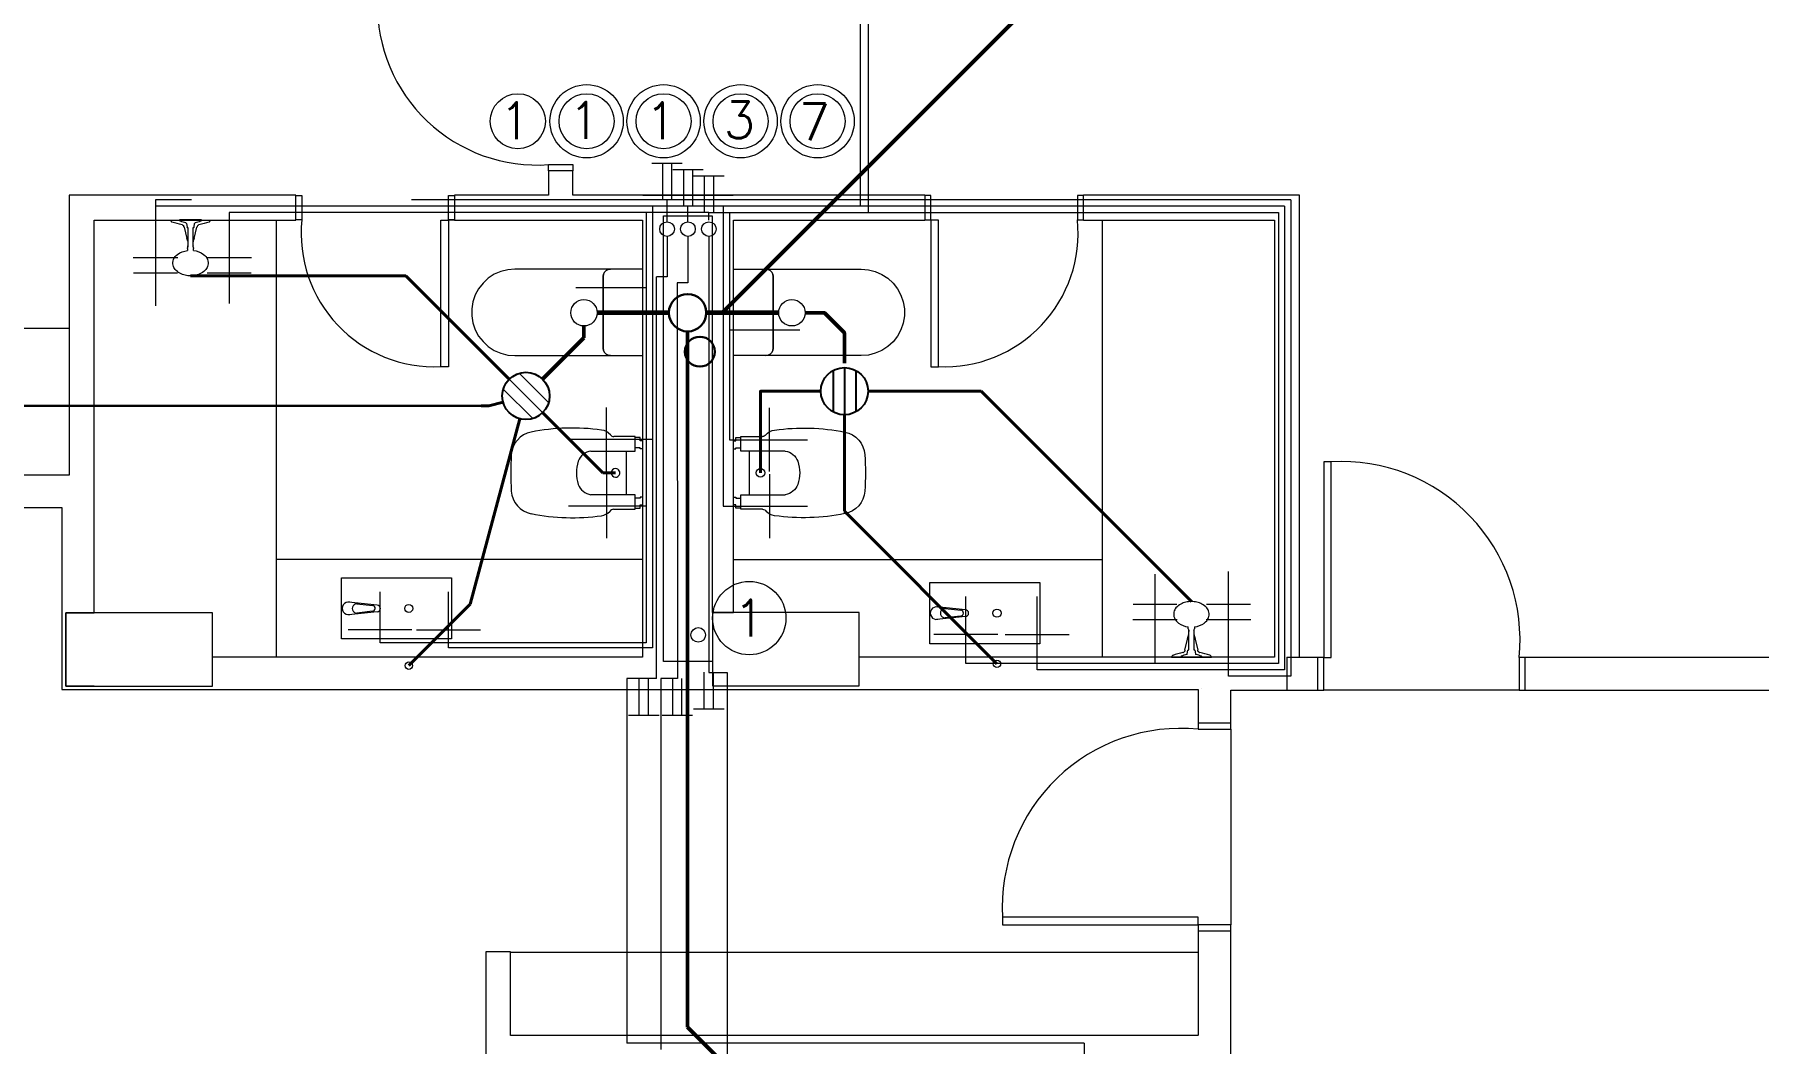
# Model space of a CAD drawing. Header units: millimetres. Extents: x 539 to 842, y -453 to -96.
# Drawn here: x 740.69 to 747.74, y -291.93 to -287.8 of the extents above; entities that cross this region are included whole.
import ezdxf
from ezdxf.enums import TextEntityAlignment as Align

# ---------------------------------------------------------------- set-up
doc = ezdxf.new("R2010")
doc.units = ezdxf.units.MM
doc.header["$LTSCALE"] = 0.1
doc.linetypes.add('ACAD_ISO02W100', pattern=[15, 12, -3])
doc.linetypes.add('CONTINUA', pattern=[0])
doc.layers.get('0').update_dxf_attribs({"lineweight": 5})
for name, color, linetype, lineweight in [('00-Agua Caliente', 1, 'Continuous', 20), ('00-Agua Fria', 5, 'ACAD_ISO02W100', 20), ('00-Texto AC', 7, 'Continuous', 18), ('00-Texto AF', 7, 'Continuous', 18), ('A-DETL-GENF', 7, 'Continuous', 5), ('MUEBLES', 250, 'Continuous', 5), ('P-SANR-FIXT', 7, 'Continuous', 5)]:
    doc.layers.add(name, color=color, linetype=linetype, lineweight=lineweight)
for name, color, linetype in [('00-Pluvial', 40, 'Continuous'), ('00-Secundario', 24, 'Continuous'), ('00-Ventilacion', 3, 'Continuous'), ('Secundario', 24, 'Continuous'), ('Textos', 7, 'Continuous')]:
    doc.layers.add(name, color=color, linetype=linetype)
doc.layers.add('00-Primario', color=7, linetype='Continuous', true_color=0xff2400)
doc.styles.add('Romans', font='romans.shx')

# ---------------------------------------------------------------- blocks, each defined once
blk = doc.blocks.new('LLP')
at = {"layer": '00-Agua Fria', "color": 0, "linetype": 'Continuous', "lineweight": 20}
for p, q in [((-1, 2.4), (1, 2.4)), ((-0.3, 2.4), (-0.3, 0)), ((0.3, 2.4), (0.3, 0))]:
    blk.add_line(p, q, dxfattribs=at)
blk = doc.blocks.new('Shower-Valve_Trim-KOHLER-Alteo-K-TS45106 - 2_5 GPM_ 2BZ-Oil-Rubed Nickel-V9-2-TORRE-ARQ- PB _-2_14_')
at = {"color": 8}
for p, q in [((4.3416, 6.4003), (4.3522, 6.4435)), ((4.3522, 6.4435), (4.3551, 6.4414)), ((4.3611, 6.4796), (4.3663, 6.4756)), ((4.3311, 6.3571), (4.3416, 6.4003)), ((4.3346, 6.3575), (4.3311, 6.3571)), ((4.367, 6.3792), (4.3521, 6.3806)), ((4.36, 6.4129), (4.3738, 6.4072)), ((4.411, 6.3673), (4.3642, 6.3675)), ((4.3688, 6.383), (4.368, 6.38)), ((4.4476, 6.3637), (4.3688, 6.383)), ((4.3744, 6.4061), (4.3737, 6.4031)), ((4.3737, 6.4031), (4.4525, 6.3838)), ((4.3768, 6.4189), (4.4184, 6.3975)), ((4.4123, 6.3677), (4.4126, 6.369)), ((4.419, 6.3952), (4.4193, 6.3965)), ((4.46, 6.3584), (4.4521, 6.3603)), ((4.4581, 6.3847), (4.466, 6.3828)), ((4.3287, 6.3221), (4.3222, 6.3209))]:
    blk.add_line(p, q, dxfattribs=at)
for centre, radius, start, end in [((4.3533, 6.4388), 0.00318, 6.89673, 54.99976), ((4.1344, 6.4123), 0.2237, 0.87148, 6.89673), ((4.3633, 6.4717), 0.00488, 3.25124, 51.85776), ((3.6273, 6.4299), 0.742, 359.93192, 3.25124), ((4.3842, 6.429), 0.0149, 179.93192, 192.57056), ((4.3766, 6.4273), 0.00706, 192.57056, 234.9792), ((4.5218, 6.383), 0.0469, 98.14028, 131.09011), ((4.5208, 6.3899), 0.0399, 63.17455, 98.14028), ((4.5204, 6.3891), 0.0408, 36.26017, 63.17455), ((3.6943, 6.7037), 0.742, 329.25124, 332.57056), ((4.3342, 6.3607), 0.00318, 277.50273, 325.60576), ((4.1522, 6.4853), 0.2237, 325.60576, 331.63101), ((4.3518, 6.3775), 0.00308, 84.79907, 151.63101), ((4.3662, 6.3551), 0.0149, 139.93192, 152.57056), ((4.3601, 6.3601), 0.00706, 97.52328, 139.93192), ((4.3611, 6.4158), 0.00308, 180.87148, 247.70342), ((4.3591, 6.3678), 0.000695, 277.52328, 356.27299), ((4.3603, 6.3677), 0.000526, 67.97398, 174.18146), ((4.3642, 6.3773), 0.00985, 247.97398, 269.79628), ((4.3671, 6.3802), 0.000995, 264.79907, 346.25124), ((4.3721, 6.421), 0.000695, 336.2295, 54.9792), ((4.3733, 6.4205), 0.000526, 158.32103, 264.52851), ((4.3723, 6.4102), 0.00985, 62.70621, 84.52851), ((4.3734, 6.4063), 0.000995, 346.25124, 67.70342), ((4.411, 6.3681), 0.000762, 270.10196, 0.78918), ((4.4127, 6.3681), 0.000925, 95.99199, 180.78918), ((4.4128, 6.3676), 0.000513, 166.25124, 262.7617), ((4.4315, 6.0165), 0.3511, 89.94621, 93.06876), ((4.418, 6.3968), 0.000762, 331.71331, 62.40053), ((4.4195, 6.396), 0.000925, 151.71331, 236.5105), ((4.4198, 6.3964), 0.000513, 69.74079, 166.25124), ((4.5985, 6.6992), 0.3511, 239.43373, 242.55628), ((4.4505, 6.3738), 0.0125, 223.48534, 233.5491), ((4.4442, 6.3652), 0.00187, 233.5491, 279.64306), ((4.4504, 6.3734), 0.0125, 98.95338, 109.01715), ((4.4538, 6.3672), 0.00706, 209.18705, 256.25124), ((4.4488, 6.384), 0.00187, 52.85943, 98.95338), ((4.4225, 6.3692), 0.0319, 28.28366, 30.72004), ((4.4564, 6.3779), 0.00706, 76.25124, 123.31544), ((4.5499, 6.3483), 0.0905, 173.62859, 201.41237), ((4.5504, 6.3502), 0.0905, 131.09011, 158.87389), ((4.5007, 6.3747), 0.0652, 13.91273, 36.26017), ((4.4667, 6.3697), 0.0998, 346.25124, 359.22074), ((4.4796, 6.3695), 0.0869, 359.22074, 13.91273), ((4.3278, 6.3269), 0.00488, 280.64472, 329.25124), ((4.5094, 6.3324), 0.0469, 201.41237, 234.3622), ((4.5053, 6.3267), 0.0399, 234.3622, 269.32793), ((4.5053, 6.3276), 0.0408, 269.32793, 296.24232), ((4.4945, 6.3495), 0.0652, 296.24232, 318.58976), ((4.4782, 6.3639), 0.0869, 318.58976, 333.28175), ((4.4667, 6.3697), 0.0998, 333.28175, 346.25124)]:
    blk.add_arc(centre, radius, start, end, dxfattribs=at)
blk = doc.blocks.new('Sanitary_Toilets_Ceramica-Catalano_Zero-70-One-Piece-Close-Coupled-Syphonic - Default-V1-2-TORRE-ARQ- PB _-2_14_')
at = {"layer": 'A-DETL-GENF', "color": 8}
for p, q in [((0.0444, 0.177), (0.0015, 0.177)), ((0.0887, 0.177), (0.0444, 0.177)), ((0.1331, 0.177), (0.0887, 0.177)), ((0.1331, 0.177), (0.1423, 0.1755)), ((0.524, 0.177), (0.1331, 0.177)), ((0.1423, 0.1755), (0.1331, 0.177)), ((0.1423, 0.1755), (0.1507, 0.1713)), ((0.1507, 0.1713), (0.1423, 0.1755)), ((0.1507, 0.1713), (0.1573, 0.1646)), ((0.1573, 0.1646), (0.1507, 0.1713)), ((0.1573, 0.1646), (0.1616, 0.1563)), ((0.1616, 0.1563), (0.1573, 0.1646)), ((0.1616, 0.1563), (0.1631, 0.147)), ((0.1631, 0.147), (0.1616, 0.1563)), ((0.1631, 0.147), (0.1631, -0.147)), ((0.1631, 0.098), (0.1631, 0.147)), ((0.5531, 0.1746), (0.524, 0.177)), ((0.5815, 0.1674), (0.5531, 0.1746)), ((0.6082, 0.1557), (0.5815, 0.1674)), ((0.6327, 0.1397), (0.6082, 0.1557)), ((0.1631, 0.049), (0.1631, 0.098)), ((0.6542, 0.1199), (0.6327, 0.1397)), ((0.6722, 0.0968), (0.6542, 0.1199)), ((0.6861, 0.0711), (0.6722, 0.0968)), ((0.6956, 0.0435), (0.6861, 0.0711)), ((0.1631, 0), (0.1631, 0.049)), ((0.7004, 0.0146), (0.6956, 0.0435)), ((0.7004, -0.0146), (0.7004, 0.0146)), ((0.1631, -0.049), (0.1631, 0)), ((0.1631, -0.098), (0.1631, -0.049)), ((0.6861, -0.0711), (0.6956, -0.0435)), ((0.6956, -0.0435), (0.7004, -0.0146)), ((0.1631, -0.147), (0.1631, -0.098)), ((0.6082, -0.1557), (0.6327, -0.1397)), ((0.6327, -0.1397), (0.6542, -0.1199)), ((0.6542, -0.1199), (0.6722, -0.0968)), ((0.6722, -0.0968), (0.6861, -0.0711)), ((0.0015, -0.177), (0.0444, -0.177)), ((0.0444, -0.177), (0.0887, -0.177)), ((0.0887, -0.177), (0.1331, -0.177)), ((0.1423, -0.1755), (0.1331, -0.177)), ((0.1331, -0.177), (0.1423, -0.1755)), ((0.1331, -0.177), (0.524, -0.177)), ((0.1507, -0.1713), (0.1423, -0.1755)), ((0.1423, -0.1755), (0.1507, -0.1713)), ((0.1573, -0.1646), (0.1507, -0.1713)), ((0.1507, -0.1713), (0.1573, -0.1646)), ((0.1616, -0.1563), (0.1573, -0.1646)), ((0.1573, -0.1646), (0.1616, -0.1563)), ((0.1631, -0.147), (0.1616, -0.1563)), ((0.1616, -0.1563), (0.1631, -0.147)), ((0.524, -0.177), (0.5531, -0.1746)), ((0.5531, -0.1746), (0.5815, -0.1674)), ((0.5815, -0.1674), (0.6082, -0.1557))]:
    blk.add_line(p, q, dxfattribs=at)
blk = doc.blocks.new('Vitreous china bidet _ Debba _ Roca _ 355994xx0 - White - Debba- Roca-2705266-2-TORRE-ARQ- PB _-2_14_')
at = {"layer": 'P-SANR-FIXT', "color": 8}
for p, q in [((0.0357, 0.0802), (0.0357, 0.2622)), ((0.2143, 0.2622), (0.2143, 0.0802)), ((-0.0236, 0.1689), (-0.0236, 0.0802)), ((0.2736, 0.0802), (0.2738, 0.1687)), ((-0.0236, 0.0802), (-0.0194, 0.0802)), ((-0.0194, 0.0802), (-0.0194, 0.0596)), ((-0.0194, 0.0802), (0.0221, 0.0802)), ((0.0221, 0.0802), (0.0357, 0.0802)), ((0.0221, 0.0596), (0.0221, 0.0802)), ((0.0357, 0.1159), (0.2143, 0.1159)), ((0.2143, 0.0802), (0.2279, 0.0802)), ((0.2279, 0.0802), (0.2694, 0.0802)), ((0.2279, 0.0596), (0.2279, 0.0802)), ((0.2694, 0.0596), (0.2694, 0.0802)), ((0.2694, 0.0802), (0.2736, 0.0802)), ((-0.0194, 0.0596), (-0.006, 0.0596)), ((-0.006, 0.0596), (-0.006, 0.0508)), ((0.026, 0.0596), (0.0221, 0.0596)), ((0.026, 0.0508), (0.026, 0.0596)), ((0.224, 0.0596), (0.2279, 0.0596)), ((0.224, 0.0508), (0.224, 0.0596)), ((0.256, 0.0508), (0.256, 0.0596)), ((0.256, 0.0596), (0.2694, 0.0596))]:
    blk.add_line(p, q, dxfattribs=at)
for centre, radius, start, end in [((0.0575, 0.4868), 0.1013, 93.86915, 168.75559), ((0.125, -0.5106), 1.1009, 86.13085, 93.86915), ((0.1925, 0.4868), 0.1013, 11.24441, 86.13085), ((0.8089, 0.3374), 0.8673, 168.75559, 187.87391), ((-0.5589, 0.3374), 0.8673, 352.12609, 11.24441), ((0.1, 0.2529), 0.0649, 110.16908, 171.83092), ((0.1293, 0.1353), 0.1859, 91.32885, 106.15101), ((0.1207, 0.1353), 0.1859, 73.84899, 88.67115), ((0.15, 0.2529), 0.0649, 8.16908, 69.83092), ((0.0086, 0.2267), 0.0594, 187.87391, 225.1331), ((0.2414, 0.2267), 0.0594, 311.25476, 352.12609), ((-0.0411, 0.1689), 0.0175, 0, 63.70008), ((0.125, 0.1608), 0.0175, 0, 180), ((0.125, 0.1608), 0.0175, 180, 0), ((0.2904, 0.1686), 0.0167, 126.27151, 179.72849)]:
    blk.add_arc(centre, radius, start, end, dxfattribs=at)
blk = doc.blocks.new('Bacha 45x25cm')
at = {"layer": 'MUEBLES', "color": 8}
for p, q in [((0.1116, 0.1456), (0.0994, 0.0278)), ((0.1384, 0.1456), (0.1506, 0.0278)), ((0.1062, 0.0625), (0.1134, 0.1271)), ((0.1367, 0.1258), (0.1438, 0.0625))]:
    blk.add_line(p, q, dxfattribs=at)
blk.add_lwpolyline([(0, 0.45), (0.25, 0.45), (0.25, 0), (0, 0)], close=True, dxfattribs=at)
blk.add_circle((0.125, 0.275), 0.0166, dxfattribs=at)
for centre, radius, start, end in [((0.125, 0.1456), 0.0134, 0, 180), ((0.125, 0.1258), 0.0117, 360, 173.64144), ((0.125, 0.0278), 0.0256, 168.17214, 11.82786), ((0.125, 0.0625), 0.0188, 167.28289, 12.84679)]:
    blk.add_arc(centre, radius, start, end, dxfattribs=at)
blk = doc.blocks.new('Shower-Valve_Trim-KOHLER-Alteo-K-TS45106 - 2_5 GPM_ 2BZ-Oil-Rubed Nickel-V13-2-TORRE-ARQ- PB _-2_14_')
at = {"layer": 'P-SANR-FIXT'}
for p, q in [((1.611, -12.1876), (1.6021, -12.2238)), ((1.6045, -12.1888), (1.611, -12.1876)), ((1.4751, -12.2514), (1.4672, -12.2495)), ((1.4732, -12.2251), (1.4811, -12.227)), ((1.5595, -12.2698), (1.4807, -12.2505)), ((1.4856, -12.2304), (1.5644, -12.2497)), ((1.5142, -12.2619), (1.5139, -12.2632)), ((1.5564, -12.2856), (1.5148, -12.2642)), ((1.5209, -12.2345), (1.5206, -12.2357)), ((1.5222, -12.234), (1.569, -12.2342)), ((1.5588, -12.2728), (1.5595, -12.2698)), ((1.5732, -12.2796), (1.5594, -12.2739)), ((1.5644, -12.2497), (1.5652, -12.2467)), ((1.5662, -12.2459), (1.5811, -12.2473)), ((1.5916, -12.267), (1.581, -12.3102)), ((1.6021, -12.2238), (1.5916, -12.267)), ((1.5986, -12.2243), (1.6021, -12.2238)), ((1.5722, -12.3464), (1.5669, -12.3423)), ((1.581, -12.3102), (1.5722, -12.3464)), ((1.581, -12.3102), (1.5781, -12.3081))]:
    blk.add_line(p, q, dxfattribs=at)
for centre, radius, start, end in [((1.4664, -12.2364), 0.0998, 153.28874, 166.25824), ((1.455, -12.2306), 0.0869, 138.59676, 153.28874), ((1.4387, -12.2162), 0.0652, 116.24931, 138.59676), ((1.4279, -12.1943), 0.0408, 89.33493, 116.24931), ((1.4279, -12.1935), 0.0399, 54.3692, 89.33493), ((1.4238, -12.1991), 0.0469, 21.41937, 54.3692), ((1.3832, -12.215), 0.0905, 353.63559, 21.41937), ((2.2389, -12.5704), 0.742, 149.25824, 152.57756), ((1.6054, -12.1936), 0.00488, 100.65172, 149.25824), ((1.4664, -12.2364), 0.0998, 166.25824, 179.22773), ((1.4536, -12.2362), 0.0869, 179.22773, 193.91972), ((1.4325, -12.2414), 0.0652, 193.91972, 216.26716), ((1.3828, -12.2169), 0.0905, 311.09711, 338.88089), ((1.4768, -12.2446), 0.00706, 256.25824, 303.32243), ((1.4794, -12.2339), 0.00706, 29.19404, 76.25824), ((1.5107, -12.2359), 0.0319, 208.29066, 210.72704), ((1.4844, -12.2507), 0.00187, 232.86642, 278.96038), ((1.4827, -12.2402), 0.0125, 278.96038, 289.02414), ((1.489, -12.232), 0.00187, 53.5561, 99.65005), ((1.4826, -12.2405), 0.0125, 43.49233, 53.5561), ((1.3347, -12.566), 0.3511, 59.44073, 62.56327), ((1.5017, -11.8832), 0.3511, 269.9532, 273.07575), ((1.5134, -12.2631), 0.000513, 249.74778, 346.25824), ((1.5137, -12.2627), 0.000925, 331.7203, 56.51749), ((1.5152, -12.2635), 0.000762, 151.7203, 242.40752), ((1.5204, -12.2343), 0.000513, 346.25824, 82.76869), ((1.5205, -12.2348), 0.000925, 275.99899, 0.79617), ((1.5222, -12.2348), 0.000762, 90.10895, 180.79617), ((1.5598, -12.273), 0.000995, 166.25824, 247.71042), ((1.5661, -12.2469), 0.000995, 84.80606, 166.25824), ((1.569, -12.244), 0.00985, 67.98097, 89.80327), ((1.5728, -12.2344), 0.000526, 247.98097, 354.18845), ((1.5741, -12.2345), 0.000695, 97.53028, 176.27998), ((1.573, -12.2268), 0.00706, 277.53028, 319.93892), ((1.567, -12.2218), 0.0149, 319.93892, 332.57756), ((1.5814, -12.2442), 0.00308, 264.80606, 331.63801), ((1.781, -12.352), 0.2237, 145.61276, 151.63801), ((1.599, -12.2274), 0.00318, 97.50972, 145.61276), ((1.4128, -12.2559), 0.0408, 216.26716, 243.18155), ((1.4124, -12.2567), 0.0399, 243.18155, 278.14728), ((1.4114, -12.2497), 0.0469, 278.14728, 311.09711), ((1.5609, -12.2769), 0.00985, 242.71321, 264.5355), ((1.5599, -12.2872), 0.000526, 338.32802, 84.5355), ((1.5611, -12.2877), 0.000695, 156.23649, 234.9862), ((1.5566, -12.294), 0.00706, 12.57756, 54.9862), ((1.549, -12.2957), 0.0149, 359.93892, 12.57756), ((2.3059, -12.2966), 0.742, 179.93892, 183.25824), ((1.5699, -12.3384), 0.00488, 183.25824, 231.86476), ((1.5721, -12.2825), 0.00308, 0.87847, 67.71042), ((1.7988, -12.279), 0.2237, 180.87847, 186.90372), ((1.5799, -12.3055), 0.00318, 186.90372, 235.00676)]:
    blk.add_arc(centre, radius, start, end, dxfattribs=at)
blk = doc.blocks.new('Shower-Valve_Trim-KOHLER-Alteo-K-TS45106 - 2_5 GPM_ 2BZ-Oil-Rubed Nickel-V14-2-TORRE-ARQ- PB _-2_14_')
at = {"color": 8}
for p, q in [((1.611, -12.1876), (1.6021, -12.2238)), ((1.6045, -12.1888), (1.611, -12.1876)), ((1.4751, -12.2514), (1.4672, -12.2495)), ((1.4732, -12.2251), (1.4811, -12.227)), ((1.5595, -12.2698), (1.4807, -12.2505)), ((1.4856, -12.2304), (1.5644, -12.2497)), ((1.5142, -12.2619), (1.5139, -12.2632)), ((1.5564, -12.2856), (1.5148, -12.2642)), ((1.5209, -12.2345), (1.5206, -12.2357)), ((1.5222, -12.234), (1.569, -12.2342)), ((1.5588, -12.2728), (1.5595, -12.2698)), ((1.5732, -12.2796), (1.5594, -12.2739)), ((1.5644, -12.2497), (1.5652, -12.2467)), ((1.5662, -12.2459), (1.5811, -12.2473)), ((1.5916, -12.267), (1.581, -12.3102)), ((1.6021, -12.2238), (1.5916, -12.267)), ((1.5986, -12.2243), (1.6021, -12.2238)), ((1.5722, -12.3464), (1.5669, -12.3423)), ((1.581, -12.3102), (1.5722, -12.3464)), ((1.581, -12.3102), (1.5781, -12.3081))]:
    blk.add_line(p, q, dxfattribs=at)
for centre, radius, start, end in [((1.4664, -12.2364), 0.0998, 153.28874, 166.25824), ((1.455, -12.2306), 0.0869, 138.59676, 153.28874), ((1.4387, -12.2162), 0.0652, 116.24931, 138.59676), ((1.4279, -12.1943), 0.0408, 89.33493, 116.24931), ((1.4279, -12.1935), 0.0399, 54.3692, 89.33493), ((1.4238, -12.1991), 0.0469, 21.41937, 54.3692), ((1.3832, -12.215), 0.0905, 353.63559, 21.41937), ((2.2389, -12.5704), 0.742, 149.25824, 152.57756), ((1.6054, -12.1936), 0.00488, 100.65172, 149.25824), ((1.4664, -12.2364), 0.0998, 166.25824, 179.22773), ((1.4536, -12.2362), 0.0869, 179.22773, 193.91972), ((1.4325, -12.2414), 0.0652, 193.91972, 216.26716), ((1.3828, -12.2169), 0.0905, 311.09711, 338.88089), ((1.4768, -12.2446), 0.00706, 256.25824, 303.32243), ((1.4794, -12.2339), 0.00706, 29.19404, 76.25824), ((1.5107, -12.2359), 0.0319, 208.29066, 210.72704), ((1.4844, -12.2507), 0.00187, 232.86642, 278.96038), ((1.4827, -12.2402), 0.0125, 278.96038, 289.02414), ((1.489, -12.232), 0.00187, 53.5561, 99.65005), ((1.4826, -12.2405), 0.0125, 43.49233, 53.5561), ((1.3347, -12.566), 0.3511, 59.44073, 62.56327), ((1.5017, -11.8832), 0.3511, 269.9532, 273.07575), ((1.5134, -12.2631), 0.000513, 249.74778, 346.25824), ((1.5137, -12.2627), 0.000925, 331.7203, 56.51749), ((1.5152, -12.2635), 0.000762, 151.7203, 242.40752), ((1.5204, -12.2343), 0.000513, 346.25824, 82.76869), ((1.5205, -12.2348), 0.000925, 275.99899, 0.79617), ((1.5222, -12.2348), 0.000762, 90.10895, 180.79617), ((1.5598, -12.273), 0.000995, 166.25824, 247.71042), ((1.5661, -12.2469), 0.000995, 84.80606, 166.25824), ((1.569, -12.244), 0.00985, 67.98097, 89.80327), ((1.5728, -12.2344), 0.000526, 247.98097, 354.18845), ((1.5741, -12.2345), 0.000695, 97.53028, 176.27998), ((1.573, -12.2268), 0.00706, 277.53028, 319.93892), ((1.567, -12.2218), 0.0149, 319.93892, 332.57756), ((1.5814, -12.2442), 0.00308, 264.80606, 331.63801), ((1.781, -12.352), 0.2237, 145.61276, 151.63801), ((1.599, -12.2274), 0.00318, 97.50972, 145.61276), ((1.4128, -12.2559), 0.0408, 216.26716, 243.18155), ((1.4124, -12.2567), 0.0399, 243.18155, 278.14728), ((1.4114, -12.2497), 0.0469, 278.14728, 311.09711), ((1.5609, -12.2769), 0.00985, 242.71321, 264.5355), ((1.5599, -12.2872), 0.000526, 338.32802, 84.5355), ((1.5611, -12.2877), 0.000695, 156.23649, 234.9862), ((1.5566, -12.294), 0.00706, 12.57756, 54.9862), ((1.549, -12.2957), 0.0149, 359.93892, 12.57756), ((2.3059, -12.2966), 0.742, 179.93892, 183.25824), ((1.5699, -12.3384), 0.00488, 183.25824, 231.86476), ((1.5721, -12.2825), 0.00308, 0.87847, 67.71042), ((1.7988, -12.279), 0.2237, 180.87847, 186.90372), ((1.5799, -12.3055), 0.00318, 186.90372, 235.00676)]:
    blk.add_arc(centre, radius, start, end, dxfattribs=at)
blk = doc.blocks.new('2-2P F')
at = {"color": 8, "lineweight": 18}
for p, q in [((742.7909, -288.3359), (742.8909, -288.3359)), ((742.7909, -288.3609), (742.7909, -288.3359)), ((742.8909, -288.3359), (742.8909, -288.3609)), ((742.7909, -288.3609), (742.7909, -288.4609)), ((742.8909, -288.3609), (742.7909, -288.3609)), ((742.8909, -288.4609), (742.8909, -288.3609)), ((740.8292, -288.4609), (740.8292, -289.606)), ((741.7559, -288.4609), (740.8292, -288.4609)), ((741.7559, -288.4616), (741.7809, -288.4616)), ((741.7559, -288.5616), (741.7559, -288.4616)), ((741.7809, -288.4616), (741.7809, -288.5616)), ((742.3809, -288.4616), (742.4059, -288.4616)), ((742.3809, -288.5616), (742.3809, -288.4616)), ((742.7909, -288.4609), (742.4059, -288.4609)), ((742.4059, -288.4616), (742.4059, -288.5616)), ((744.3307, -288.4609), (742.8909, -288.4609)), ((743.1755, -288.4609), (743.1755, -288.4624)), ((743.1785, -288.4609), (743.1785, -288.4634)), ((743.5447, -288.4624), (743.1785, -288.4624)), ((743.5447, -288.4634), (743.5447, -288.4609)), ((743.5477, -288.4624), (743.5477, -288.4609)), ((744.3557, -288.4616), (744.3307, -288.4616)), ((744.3307, -288.4616), (744.3307, -288.5616)), ((744.3557, -288.5616), (744.3557, -288.4616)), ((744.9807, -288.4616), (744.9557, -288.4616)), ((744.9557, -288.4616), (744.9557, -288.5616)), ((745.8641, -288.4609), (744.9807, -288.4609)), ((744.9807, -288.5616), (744.9807, -288.4616)), ((745.8641, -290.3514), (745.8641, -288.4609)), ((743.262, -290.3679), (743.262, -288.5459)), ((743.262, -288.5459), (743.4612, -288.5459)), ((743.4612, -288.5459), (743.4612, -290.1676)), ((740.9307, -290.169), (740.9307, -288.5624)), ((740.9307, -288.5624), (741.7559, -288.5624)), ((741.7809, -288.5616), (741.7559, -288.5616)), ((742.3494, -288.5624), (742.3809, -288.5624)), ((742.3494, -289.1624), (742.3494, -288.5624)), ((742.4059, -288.5616), (742.3809, -288.5616)), ((742.4059, -288.5624), (742.3809, -288.5624)), ((742.3809, -288.5624), (742.3809, -289.1624)), ((742.4059, -288.5624), (743.1755, -288.5624)), ((743.1755, -288.5624), (743.1755, -290.3514)), ((743.5477, -290.1676), (743.5477, -288.5624)), ((743.5477, -288.5624), (744.3307, -288.5624)), ((744.3307, -288.5616), (744.3557, -288.5616)), ((744.3557, -288.5624), (744.3307, -288.5624)), ((744.3557, -288.5624), (744.3557, -289.1624)), ((744.3872, -288.5624), (744.3557, -288.5624)), ((744.3872, -289.1624), (744.3872, -288.5624)), ((744.9557, -288.5616), (744.9807, -288.5616)), ((744.9807, -288.5624), (745.7626, -288.5624)), ((745.7626, -288.5624), (745.7626, -290.3514)), ((740.8292, -289.006), (736.9499, -289.006)), ((742.3809, -289.1624), (742.3494, -289.1624)), ((744.3557, -289.1624), (744.3872, -289.1624)), ((740.8292, -289.606), (736.9499, -289.606)), ((745.9948, -289.5519), (745.9641, -289.5519)), ((745.9641, -289.5519), (745.9641, -290.3519)), ((745.9948, -290.3519), (745.9948, -289.5519)), ((736.9499, -289.738), (740.7992, -289.738)), ((740.7992, -289.738), (740.7992, -290.4829)), ((740.9142, -290.169), (740.815, -290.169)), ((740.815, -290.169), (740.815, -290.469)), ((740.815, -290.469), (740.815, -290.169)), ((740.815, -290.169), (740.9307, -290.169)), ((740.9267, -290.169), (740.9142, -290.169)), ((740.9277, -290.169), (740.9267, -290.169)), ((740.9307, -290.169), (740.9277, -290.169)), ((741.415, -290.169), (740.9307, -290.169)), ((741.415, -290.469), (741.415, -290.169)), ((743.4612, -290.1676), (743.5477, -290.1676)), ((744.062, -290.1684), (743.462, -290.1684)), ((743.462, -290.1684), (743.462, -290.4684)), ((744.062, -290.4684), (744.062, -290.1684)), ((743.1755, -290.3514), (741.4142, -290.3514)), ((743.462, -290.3679), (743.262, -290.3679)), ((745.7626, -290.3514), (744.0612, -290.3514)), ((745.9391, -290.3519), (745.8134, -290.3519)), ((745.8149, -290.4854), (745.8149, -290.3514)), ((745.8149, -290.3514), (745.8641, -290.3514)), ((745.9641, -290.3518), (745.9391, -290.3518)), ((745.9391, -290.3518), (745.9391, -290.4854)), ((745.9641, -290.4854), (745.9641, -290.3518)), ((745.9641, -290.3519), (745.9948, -290.3519)), ((746.7891, -290.3518), (746.7641, -290.3518)), ((746.7641, -290.3518), (746.7641, -290.4854)), ((746.7891, -290.4854), (746.7891, -290.3518)), ((748.2379, -290.3519), (746.7891, -290.3519)), ((740.7992, -290.4829), (744.0612, -290.4829)), ((740.815, -290.469), (740.9142, -290.469)), ((740.9307, -290.469), (740.815, -290.469)), ((740.9142, -290.469), (740.9267, -290.469)), ((740.9267, -290.469), (740.9277, -290.469)), ((740.9277, -290.469), (740.9307, -290.469)), ((740.9307, -290.469), (741.415, -290.469)), ((743.462, -290.4684), (744.062, -290.4684)), ((744.0612, -290.4829), (745.4496, -290.4829)), ((745.4496, -290.4829), (745.4496, -290.6204)), ((745.4646, -290.4804), (745.4656, -290.4804)), ((745.5831, -290.6204), (745.5831, -290.4854)), ((745.5831, -290.4854), (745.9391, -290.4854)), ((745.9391, -290.4854), (745.9641, -290.4854)), ((746.7641, -290.4854), (745.9641, -290.4854)), ((746.7641, -290.4854), (746.7891, -290.4854)), ((746.7891, -290.4854), (752.4661, -290.4854)), ((745.5832, -290.6204), (745.4496, -290.6204)), ((745.4496, -290.6204), (745.4496, -290.6454)), ((745.4496, -290.6454), (745.5832, -290.6454)), ((745.5831, -290.6454), (745.5831, -291.4454)), ((745.5832, -290.6454), (745.5832, -290.6204)), ((745.4496, -291.4147), (744.6496, -291.4147)), ((744.6496, -291.4147), (744.6496, -291.4454)), ((744.6496, -291.4454), (745.4496, -291.4454)), ((745.4496, -291.4454), (745.4496, -291.4147)), ((745.5832, -291.4454), (745.4496, -291.4454)), ((745.4496, -291.4454), (745.4496, -291.4704)), ((745.5832, -291.4704), (745.5832, -291.4454)), ((745.4496, -291.4704), (745.4496, -291.8986)), ((745.4496, -291.4704), (745.5832, -291.4704)), ((745.5831, -292.5165), (745.5831, -291.4704)), ((742.5348, -291.5556), (742.5348, -292.7598)), ((742.6348, -291.5556), (742.5348, -291.5556)), ((742.6348, -291.8986), (742.6348, -291.5556)), ((742.6348, -291.5571), (745.4496, -291.5571)), ((742.5363, -291.8986), (742.5348, -291.8986)), ((742.5373, -291.9001), (742.5348, -291.9001)), ((745.4491, -291.8986), (742.6348, -291.8986))]:
    blk.add_line(p, q, dxfattribs=at)
at = {"color": 8, "lineweight": 5}
for p, q in [((741.6755, -288.5623), (741.6754, -290.3513)), ((745.0568, -288.5625), (745.0567, -290.351)), ((743.1754, -289.9509), (741.6754, -289.9508)), ((743.5484, -289.9509), (745.0567, -289.951))]:
    blk.add_line(p, q, dxfattribs=at)
at = {"color": 8, "lineweight": 18}
for centre, radius, start, end in [((742.7442, -287.6841), 0.6534, 178.83598, 274.10162), ((742.3246, -288.6165), 0.5464, 174.31204, 272.59832), ((744.412, -288.6165), 0.5464, 267.40168, 5.68796), ((746.0372, -290.281), 0.7303, 354.43021, 93.32994), ((745.3787, -291.3723), 0.7303, 84.43021, 183.32994)]:
    blk.add_arc(centre, radius, start, end, dxfattribs=at)
at = {"layer": 'MUEBLES', "lineweight": 5, "rotation": 269.9999997145658}
for p in [(741.9439, -290.0264), (744.3514, -290.0457)]:
    blk.add_blockref('Bacha 45x25cm', p, dxfattribs=at)
at = {"layer": 'P-SANR-FIXT', "lineweight": 5, "xscale": -1}
for name, p, rotation in [('Shower-Valve_Trim-KOHLER-Alteo-K-TS45106 - 2_5 GPM_ 2BZ-Oil-Rubed Nickel-V9-2-TORRE-ARQ- PB _-2_14_', (748.5747, -285.8674), 76.24075343670569), ('Sanitary_Toilets_Ceramica-Catalano_Zero-70-One-Piece-Close-Coupled-Syphonic - Default-V1-2-TORRE-ARQ- PB _-2_14_', (743.547, -288.9403), 179.9965031161391), ('Vitreous china bidet _ Debba _ Roca _ 355994xx0 - White - Debba- Roca-2705266-2-TORRE-ARQ- PB _-2_14_', (743.4977, -289.7219), 269.9965030703645)]:
    blk.add_blockref(name, p, dxfattribs=dict(at, rotation=rotation))
at = {"layer": 'P-SANR-FIXT', "lineweight": 5}
for name, p, rotation in [('Sanitary_Toilets_Ceramica-Catalano_Zero-70-One-Piece-Close-Coupled-Syphonic - Default-V1-2-TORRE-ARQ- PB _-2_14_', (743.177, -288.9402), 179.996503024591), ('Vitreous china bidet _ Debba _ Roca _ 355994xx0 - White - Debba- Roca-2705266-2-TORRE-ARQ- PB _-2_14_', (743.2262, -289.7219), 89.99650307036545), ('Shower-Valve_Trim-KOHLER-Alteo-K-TS45106 - 2_5 GPM_ 2BZ-Oil-Rubed Nickel-V13-2-TORRE-ARQ- PB _-2_14_', (756.9586, -285.8884), 283.7592465632944), ('Shower-Valve_Trim-KOHLER-Alteo-K-TS45106 - 2_5 GPM_ 2BZ-Oil-Rubed Nickel-V14-2-TORRE-ARQ- PB _-2_14_', (756.9586, -285.8884), 283.7592465632944)]:
    blk.add_blockref(name, p, dxfattribs=dict(at, rotation=rotation))

msp = doc.modelspace()

# ---------------------------------------------------------------- linework, layer by layer
at = {"layer": '00-Agua Caliente', "color": 1, "linetype": 'Continuous', "lineweight": 20}
for p, q in [((741.1822, -288.48), (741.1822, -288.9133)), ((741.0909, -288.7161), (741.2734, -288.7161)), ((741.0922, -288.7791), (741.2721, -288.7791)), ((743.0277, -289.5914), (743.0277, -289.3297)), ((743.2168, -289.4606), (742.8722, -289.4606)), ((743.6955, -289.6024), (743.6955, -289.8642)), ((743.5063, -289.7333), (743.8509, -289.7333)), ((745.5744, -290.4287), (745.5744, -290.0009)), ((742.3817, -290.3123), (742.3817, -290.0832)), ((744.7914, -290.4029), (744.7914, -290.1025)), ((745.6644, -290.1351), (745.4845, -290.1351)), ((742.2509, -290.2387), (742.5126, -290.2387)), ((745.6657, -290.1981), (745.4832, -290.1981)), ((744.6606, -290.2579), (744.9223, -290.2579)), ((744.9832, -291.9296), (744.9832, -292.3158))]:
    msp.add_line(p, q, dxfattribs=at)
at = {"layer": '00-Agua Caliente', "linetype": 'CONTINUA'}
for points in [[(744.6791, -285.9791), (744.6791, -287.4663), (744.0659, -287.4663), (744.0659, -288.5057)], [(745.804, -288.5057), (741.1822, -288.5057)], [(743.2168, -288.5057), (743.2168, -289.4606)], [(743.2168, -288.5057), (743.2168, -290.3123)], [(743.3616, -288.5696), (743.3616, -288.5057)], [(743.5063, -288.5057), (743.5063, -289.7333)], [(745.804, -288.5057), (745.804, -290.4029)], [(743.3616, -288.6296), (743.3616, -288.82), (743.3173, -288.82), (743.3182, -290.438)], [(743.2168, -290.3123), (742.3817, -290.3123)], [(743.3182, -290.438), (743.2506, -290.438), (743.2506, -291.9554)], [(745.804, -290.4029), (744.7914, -290.4029)]]:
    msp.add_lwpolyline(points, dxfattribs=at)
at = {"layer": '00-Agua Caliente', "linetype": 'ACAD_ISO02W100', "ltscale": 3}
for points in [[(745.8298, -288.48), (741.1822, -288.48)], [(743.2759, -288.5696), (743.2759, -288.48)], [(745.8298, -288.48), (745.8298, -290.4287)], [(743.2759, -288.6296), (743.2759, -288.7942), (743.2326, -288.7942)], [(743.2326, -290.438), (743.2326, -288.7942)], [(743.2326, -290.438), (743.1117, -290.438), (743.1117, -291.9296)], [(745.8298, -290.4287), (745.5744, -290.4287)], [(744.9832, -291.9296), (743.1117, -291.9296)]]:
    msp.add_lwpolyline(points, dxfattribs=at)
at = {"layer": '00-Agua Caliente', "color": 1}
for centre, radius in [((742.6652, -288.1584), 0.1127), ((742.9468, -288.1584), 0.15), ((742.9468, -288.1584), 0.1127)]:
    msp.add_circle(centre, radius, dxfattribs=at)
at = {"layer": '00-Agua Caliente', "color": 1, "linetype": 'CONTINUA', "lineweight": 20}
for centre in [(743.2759, -288.5996), (743.3616, -288.5996)]:
    msp.add_circle(centre, 0.03, dxfattribs=at)
at = {"layer": '00-Agua Fria', "color": 5, "linetype": 'Continuous', "lineweight": 20}
for p, q in [((741.4832, -288.5315), (741.4832, -288.9035)), ((741.392, -288.7161), (741.5745, -288.7161)), ((741.3933, -288.7791), (741.5732, -288.7791)), ((743.1911, -288.8396), (742.903, -288.8396)), ((743.5321, -289.0118), (743.8201, -289.0118)), ((743.6955, -289.5919), (743.6955, -289.3301)), ((743.5321, -289.461), (743.8509, -289.461)), ((743.0277, -289.602), (743.0277, -289.8638)), ((743.1911, -289.7329), (742.8722, -289.7329)), ((745.2734, -290.3772), (745.2734, -290.0106)), ((742.1011, -290.2923), (742.1011, -290.0832)), ((744.499, -290.3772), (744.499, -290.1025)), ((745.3633, -290.1351), (745.1835, -290.1351)), ((742.2319, -290.2387), (741.9702, -290.2387)), ((745.3646, -290.1981), (745.1821, -290.1981)), ((744.6299, -290.2579), (744.3681, -290.2579))]:
    msp.add_line(p, q, dxfattribs=at)
at = {"layer": '00-Agua Fria', "ltscale": 3}
for points in [[(744.7081, -285.6484), (744.7081, -287.4946), (744.0986, -287.4946), (744.0986, -288.5315)], [(743.4472, -288.5315), (741.4832, -288.5315)], [(743.1911, -288.5315), (743.1911, -290.2923)], [(743.4472, -288.563), (743.4472, -288.5315), (745.7782, -288.5315)], [(743.5321, -288.5315), (743.5321, -289.461)], [(745.7782, -288.5315), (745.7782, -290.3772)], [(743.4472, -288.6296), (743.4472, -290.4132)], [(743.1911, -290.2923), (742.1011, -290.2923)], [(745.7782, -290.3772), (744.499, -290.3772)], [(743.4472, -290.4132), (743.522, -290.4132), (743.522, -291.9849)]]:
    msp.add_lwpolyline(points, dxfattribs=at)
at = {"layer": '00-Agua Fria', "linetype": 'CONTINUA', "lineweight": 20}
for centre, radius in [((743.2619, -288.1584), 0.15), ((743.2619, -288.1584), 0.1127), ((743.4472, -288.5996), 0.03), ((743.6125, -290.191), 0.15), ((743.4036, -290.2596), 0.03)]:
    msp.add_circle(centre, radius, dxfattribs=at)
at = {"layer": '00-Pluvial', "lineweight": 20}
for radius in [0.15, 0.1127]:
    msp.add_circle((743.8922, -288.1584), radius, dxfattribs=at)
at = {"layer": '00-Pluvial', "lineweight": 30}
msp.add_circle((743.4103, -289.101), 0.0612, dxfattribs=at)
at = {"layer": '00-Primario', "lineweight": 50}
for points in [[(745.2184, -286.1993), (745.2184, -287.2253), (743.5019, -288.9417)], [(743.84, -288.9417), (743.9202, -288.9417), (744.0021, -289.0236), (744.0021, -289.1483)], [(742.7667, -289.2137), (742.936, -289.0444)], [(742.936, -288.9958), (742.936, -289.0444)], [(743.3603, -289.0182), (743.3603, -291.8643)], [(743.6966, -292.2006), (743.3603, -291.8643)]]:
    msp.add_lwpolyline(points, dxfattribs=at)
at = {"layer": '00-Primario', "lineweight": 60}
for points in [[(743.2837, -288.9417), (742.9901, -288.9417)], [(743.7317, -288.9417), (743.4368, -288.9417)]]:
    msp.add_lwpolyline(points, dxfattribs=at)
at = {"layer": '00-Primario', "lineweight": 20}
for centre, radius in [((743.5771, -288.1584), 0.1127), ((742.936, -288.9417), 0.0541), ((743.7872, -288.9417), 0.0541)]:
    msp.add_circle(centre, radius, dxfattribs=at)
at = {"layer": '00-Primario', "lineweight": 30}
msp.add_circle((743.3603, -288.9417), 0.0765, dxfattribs=at)
at = {"layer": '00-Secundario', "lineweight": 15}
for p, q in [((742.6703, -289.1895), (742.7911, -289.3093)), ((742.6055, -289.2548), (742.7264, -289.3746)), ((742.63, -289.2137), (742.7667, -289.3504))]:
    msp.add_line(p, q, dxfattribs=at)
at = {"layer": '00-Secundario'}
for p, q in [((743.9561, -289.1777), (743.9561, -289.3478)), ((744.0021, -289.166), (744.0021, -289.3594)), ((744.0481, -289.1777), (744.0481, -289.3478))]:
    msp.add_line(p, q, dxfattribs=at)
at = {"layer": '00-Secundario', "lineweight": 40}
for points in [[(742.2071, -288.7908), (741.3255, -288.7908)], [(742.63, -289.2137), (742.2071, -288.7908)], [(742.5469, -289.3226), (742.5147, -289.3226)], [(742.6049, -289.3071), (742.5469, -289.3226)], [(743.9054, -289.2627), (743.6579, -289.2631)], [(743.6579, -289.2631), (743.6579, -289.2631), (743.6584, -289.5969)], [(744.0988, -289.2627), (744.5614, -289.2627)], [(744.5614, -289.2627), (745.4221, -290.1234)], [(742.6733, -289.3755), (742.4699, -290.1345)], [(742.7667, -289.3504), (742.7958, -289.3795)], [(743.0131, -289.5968), (742.7958, -289.3795)], [(744.0021, -289.3594), (744.0021, -289.7536)], [(743.0654, -289.5968), (743.0131, -289.5968)], [(744.0021, -289.7536), (744.6264, -290.3779)], [(742.4699, -290.1345), (742.2189, -290.3855)], [(742.4699, -290.1345), (742.2189, -290.3855)]]:
    msp.add_lwpolyline(points, dxfattribs=at)
at = {"layer": '00-Secundario', "lineweight": 30}
msp.add_lwpolyline([(742.5147, -289.3226), (736.9069, -289.3226)], dxfattribs=at)
at = {"layer": '00-Secundario', "lineweight": 25}
for centre in [(742.6983, -289.2821), (742.6983, -289.2821), (744.0021, -289.2627)]:
    msp.add_circle(centre, 0.0967, dxfattribs=at)
at = {"layer": '00-Ventilacion', "color": 3, "lineweight": 20}
msp.add_circle((743.5771, -288.1584), 0.15, dxfattribs=at)
at = {"layer": 'Secundario', "linetype": 'Continuous', "lineweight": 20}
for centre in [(742.2189, -290.3855), (742.2189, -290.3855), (744.6264, -290.3779)]:
    msp.add_circle(centre, 0.0151, dxfattribs=at)

# ---------------------------------------------------------------- block references
at = {"color": 2, "linetype": 'CONTINUA', "lineweight": 13}
msp.add_blockref('2-2P F', (0, 0), dxfattribs=at)
at = {"layer": '00-Agua Caliente', "color": 1, "linetype": 'Continuous', "lineweight": 20, "xscale": 0.0625, "yscale": 0.0625, "zscale": 0.0625}
for p in [(743.2759, -288.48), (743.3616, -288.5057)]:
    msp.add_blockref('LLP', p, dxfattribs=at)
at = {"layer": '00-Agua Caliente', "color": 1, "linetype": 'Continuous', "lineweight": 20, "xscale": -0.0625, "yscale": 0.0625, "zscale": 0.0625, "rotation": 180}
for p in [(743.1808, -290.438), (743.3182, -290.438)]:
    msp.add_blockref('LLP', p, dxfattribs=at)
at = {"layer": '00-Agua Fria', "linetype": 'Continuous', "lineweight": 20, "xscale": 0.0625, "yscale": 0.0625, "zscale": 0.0625}
msp.add_blockref('LLP', (743.4472, -288.5315), dxfattribs=at)
at = {"layer": '00-Agua Fria', "linetype": 'Continuous', "lineweight": 20, "xscale": -0.0625, "yscale": 0.0625, "zscale": 0.0625, "rotation": 180}
msp.add_blockref('LLP', (743.4472, -290.4122), dxfattribs=at)

# ---------------------------------------------------------------- texts
at = {"layer": '00-Texto AC', "style": 'Romans'}
for p in [(742.5895, -288.2316), (743.1863, -288.2316)]:
    msp.add_text('1', height=0.15, rotation=360, dxfattribs=at).set_placement(p)
at = {"layer": '00-Texto AF', "style": 'Romans'}
msp.add_text('1', height=0.15, rotation=360, dxfattribs=at).set_placement((742.8733, -288.2298))
msp.add_text('1', height=0.15, rotation=0, dxfattribs=at).set_placement((743.6125, -290.191), align=Align.MIDDLE_CENTER)
at = {"layer": 'Textos', "style": 'Romans'}
for s, p in [('3', (743.5077, -288.2277)), ('7', (743.8155, -288.236))]:
    msp.add_text(s, height=0.15, rotation=360, dxfattribs=at).set_placement(p)

doc.saveas('drawing.dxf')
